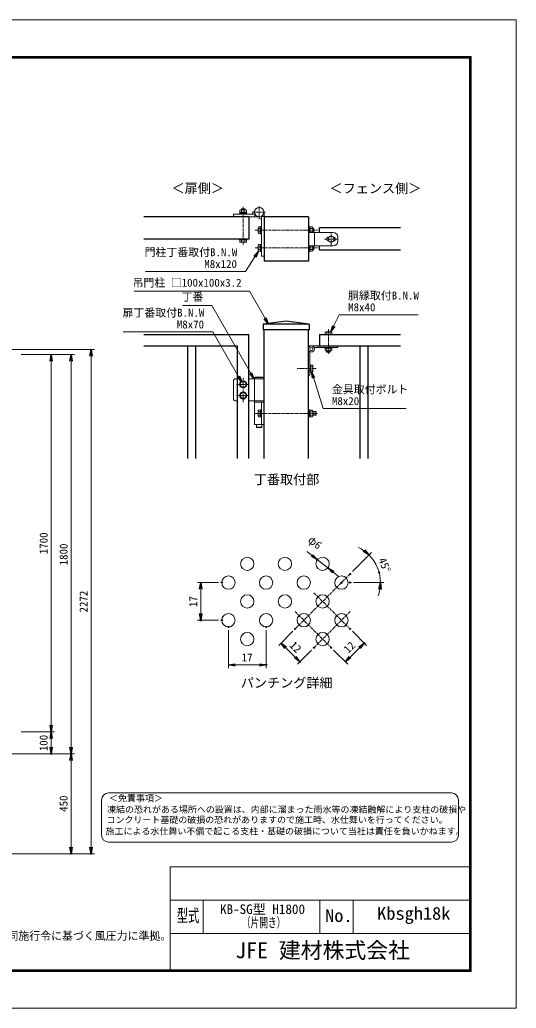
# Model space of a CAD drawing. Units: millimetres, scale not verified, with parts at other scales. Extents: x -3151 to 3149, y -2225 to 2230.
# Drawn here: x 912 to 3149, y -2225 to 2230 of the extents above; entities that cross this region are included whole.
import ezdxf
from ezdxf.enums import TextEntityAlignment as Align

# ---------------------------------------------------------------- set-up
doc = ezdxf.new("R2010")
doc.units = ezdxf.units.MM
doc.header["$LTSCALE"] = 10
doc.header["$PDMODE"] = 32
doc.header["$PDSIZE"] = 5
doc.linetypes.add('USER2', pattern=[2, 1.25, -0.25, 0.25, -0.25])
for name, color, linetype, lineweight in [('0-0_D-BMK', 2, 'USER2', 13), ('0-1_D-STR1', 1, 'Continuous', 25), ('0-3_D-STR3', 3, 'Continuous', 13), ('0-5_D-STR-DIM', 7, 'Continuous', 13), ('0-6_0', 7, 'Continuous', 25), ('0-7_DEFPOINTS', 8, 'Continuous', 25), ('0-A_D-TTL-TXT', 7, 'Continuous', 13), ('0-B_D-STR-TXT', 7, 'Continuous', 13), ('0-C_D-TTL', 7, 'Continuous', 13), ('0-D_D-STR2', 7, 'Continuous', 13)]:
    doc.layers.add(name, color=color, linetype=linetype, lineweight=lineweight)
doc.styles.add('ＭＳ ゴシック', font='')
doc.styles.get('ＭＳ ゴシック').set_extended_font_data('MS Gothic')

# ---------------------------------------------------------------- blocks, each defined once
blk = doc.blocks.new('_OPEN')
at = {"layer": '0-6_0'}
blk.add_line((0, 0), (-10, 0), dxfattribs=at)
blk.add_lwpolyline([(-10, 1.667), (0, 0), (-10, -1.667)], dxfattribs=at)

msp = doc.modelspace()

# ---------------------------------------------------------------- linework, layer by layer
at = {"layer": '0-0_D-BMK'}
for p, q in [((1918.87, 1216.29), (1918.87, 1385.96)), ((1991.27, 1332.78), (1991.27, 1392.78)), ((1961.27, 1362.78), (2021.27, 1362.78)), ((1973.01, 1281.18), (2254.27, 1281.18)), ((2314.87, 1211.18), (2314.87, 1271.18)), ((2284.87, 1241.18), (2344.87, 1241.18)), ((1973.01, 1201.18), (2254.27, 1201.18)), ((2302.87, 835.74), (2302.87, 724)), ((2247.31, 657.5), (2162.9, 657.5)), ((1888.87, 586.5), (1948.87, 586.5)), ((1918.87, 506.5), (1918.87, 616.5)), ((1888.87, 536.5), (1948.87, 536.5)), ((1973.01, 455.5), (2254.27, 455.5)), ((2153.17, -515.78), (2400.66, -268.29)), ((2238.02, -353.15), (2400.66, -515.78)), ((2153.17, -438), (2315.81, -600.63)), ((2238.02, -600.63), (2400.66, -438))]:
    msp.add_line(p, q, dxfattribs=at)
at = {"layer": '0-1_D-STR1'}
for p, q in [((1944.87, 1341.18), (1471.61, 1341.18)), ((1944.87, 1341.18), (1944.87, 1241.18)), ((2212.87, 1341.18), (2212.87, 1141.18)), ((2628.57, 1291.18), (2262.87, 1291.18)), ((2262.87, 1271.18), (2262.87, 1291.18)), ((1944.87, 1241.18), (1471.61, 1241.18)), ((2262.87, 1191.18), (2262.87, 1211.18)), ((2628.57, 1191.18), (2262.87, 1191.18)), ((2212.87, 1141.18), (2012.87, 1141.18)), ((2112.87, 871.5), (2008.87, 857.5)), ((2216.87, 857.5), (2008.87, 857.5)), ((2008.87, 857.5), (2008.87, 831.5)), ((2216.87, 857.5), (2112.87, 871.5)), ((2216.87, 857.5), (2216.87, 831.5)), ((1471.61, 811.5), (1944.87, 811.5)), ((1944.87, 252.92), (1944.87, 811.5)), ((2216.87, 831.5), (2008.87, 831.5)), ((2012.87, 252.92), (2012.87, 831.5)), ((2212.87, 252.92), (2212.87, 831.5)), ((2262.87, 811.5), (2628.57, 811.5)), ((2262.87, 811.5), (2262.87, 759.5)), ((1471.61, 759.5), (1892.87, 759.5)), ((1669.27, 252.92), (1669.27, 759.5)), ((1705.27, 252.92), (1705.27, 759.5)), ((1892.87, 252.92), (1892.87, 759.5)), ((2250.87, 759.5), (2331.87, 759.5)), ((2262.87, 759.5), (2628.57, 759.5)), ((2444.87, 759.5), (2444.87, 252.92)), ((2480.87, 759.5), (2480.87, 252.92))]:
    msp.add_line(p, q, dxfattribs=at)
msp.add_lwpolyline([(2212.87, 1341.18), (2012.87, 1341.18), (2012.87, 1141.18)], dxfattribs=at)
at = {"layer": '0-3_D-STR3'}
for p, q in [((1874.87, 1353.18), (1971.92, 1353.18)), ((1874.87, 1341.18), (1874.87, 1353.18)), ((1991.27, 1341.18), (1874.87, 1341.18)), ((1902.87, 1356.38), (1902.87, 1353.18)), ((1902.87, 1356.38), (1934.87, 1356.38)), ((1903.47, 1356.38), (1903.47, 1360.38)), ((1903.47, 1360.38), (1934.27, 1360.38)), ((1903.87, 1360.38), (1903.87, 1371.98)), ((1907.31, 1373.38), (1930.4, 1373.38)), ((1912.27, 1377.98), (1910.87, 1376.58)), ((1910.87, 1376.58), (1926.87, 1376.58)), ((1910.87, 1373.38), (1910.87, 1376.58)), ((1911.37, 1360.38), (1911.37, 1371.98)), ((1912.27, 1377.98), (1925.47, 1377.98)), ((1912.27, 1373.38), (1912.27, 1377.98)), ((1926.87, 1376.58), (1925.47, 1377.98)), ((1925.47, 1373.38), (1925.47, 1377.98)), ((1926.37, 1360.38), (1926.37, 1371.98)), ((1926.87, 1373.38), (1926.87, 1376.58)), ((1933.87, 1360.38), (1933.87, 1371.98)), ((1934.27, 1360.38), (1934.27, 1356.38)), ((1934.87, 1356.38), (1934.87, 1353.18)), ((1971.92, 1353.18), (1971.92, 1341.18)), ((2000.87, 1343.44), (2000.87, 1164.38)), ((2012.87, 1343.44), (2000.87, 1343.44)), ((1986.67, 1292.64), (1986.67, 1269.58)), ((1988.07, 1296.18), (1997.67, 1296.18)), ((1997.67, 1297.18), (2000.87, 1297.18)), ((1997.67, 1265.18), (1997.67, 1297.18)), ((2216.07, 1297.18), (2212.87, 1297.18)), ((2216.07, 1272.48), (2216.07, 1297.18)), ((2220.07, 1296.58), (2216.07, 1296.58)), ((2220.07, 1273.57), (2220.07, 1296.58)), ((2220.07, 1296.18), (2231.67, 1296.18)), ((2233.07, 1273.44), (2233.07, 1292.72)), ((1988.07, 1288.68), (1997.67, 1288.68)), ((1988.07, 1273.68), (1997.67, 1273.68)), ((1988.07, 1266.18), (1997.67, 1266.18)), ((1997.67, 1265.18), (2000.87, 1265.18)), ((2324.87, 1271.18), (2212.87, 1271.18)), ((2212.87, 1271.18), (2212.87, 1211.18)), ((2220.07, 1288.68), (2231.67, 1288.68)), ((2220.07, 1273.68), (2220.69, 1273.68)), ((2233.07, 1289.18), (2236.27, 1289.18)), ((2233.07, 1287.78), (2237.67, 1287.78)), ((2233.07, 1274.58), (2237.67, 1274.58)), ((2234.13, 1273.18), (2236.27, 1273.18)), ((2236.27, 1289.18), (2237.67, 1287.78)), ((2236.27, 1273.18), (2236.27, 1289.18)), ((2237.67, 1274.58), (2236.27, 1273.18)), ((2237.67, 1274.58), (2237.67, 1287.78)), ((2239.67, 1211.18), (2239.67, 1271.18)), ((2314.87, 1256.18), (2301.87, 1248.68)), ((2301.87, 1233.69), (2301.87, 1248.68)), ((2304.48, 1250.18), (2303.87, 1250.18)), ((2314.87, 1256.18), (2327.87, 1248.68)), ((2325.87, 1250.18), (2325.26, 1250.18)), ((2327.87, 1233.69), (2327.87, 1248.68)), ((2344.87, 1251.18), (2344.87, 1231.18)), ((1902.87, 1241.18), (1902.87, 1237.98)), ((1902.87, 1241.18), (1934.87, 1241.18)), ((1902.87, 1237.98), (1934.87, 1237.98)), ((1903.87, 1228.14), (1903.87, 1237.98)), ((1905.87, 1226.98), (1903.87, 1228.14)), ((1905.87, 1226.98), (1931.87, 1226.98)), ((1911.38, 1228.14), (1911.38, 1237.98)), ((1926.36, 1228.14), (1926.36, 1237.98)), ((1931.87, 1226.98), (1933.87, 1228.14)), ((1933.87, 1228.14), (1933.87, 1237.98)), ((1934.87, 1241.18), (1934.87, 1237.98)), ((1986.67, 1212.64), (1986.67, 1189.58)), ((1988.07, 1216.18), (1997.67, 1216.18)), ((1988.07, 1208.68), (1997.67, 1208.68)), ((1997.67, 1217.18), (2000.87, 1217.18)), ((1997.67, 1185.18), (1997.67, 1217.18)), ((2324.87, 1211.18), (2212.87, 1211.18)), ((2216.07, 1185.18), (2216.07, 1209.89)), ((2220.07, 1185.78), (2220.07, 1208.8)), ((2220.07, 1208.68), (2220.69, 1208.68)), ((2233.07, 1209.18), (2236.27, 1209.18)), ((2233.07, 1189.63), (2233.07, 1208.93)), ((2233.07, 1207.78), (2237.67, 1207.78)), ((2236.27, 1209.18), (2237.67, 1207.78)), ((2236.27, 1193.18), (2236.27, 1209.18)), ((2237.67, 1194.58), (2237.67, 1207.78)), ((2314.87, 1226.18), (2301.87, 1233.69)), ((2304.48, 1232.18), (2303.87, 1232.18)), ((2314.87, 1226.18), (2327.87, 1233.69)), ((1988.07, 1193.68), (1997.67, 1193.68)), ((1988.07, 1186.18), (1997.67, 1186.18)), ((1997.67, 1185.18), (2000.87, 1185.18)), ((2216.07, 1185.18), (2212.87, 1185.18)), ((2216.07, 1185.78), (2220.07, 1185.78)), ((2220.07, 1193.68), (2231.67, 1193.68)), ((2220.07, 1186.18), (2231.67, 1186.18)), ((2233.07, 1194.58), (2237.67, 1194.58)), ((2233.07, 1193.18), (2236.27, 1193.18)), ((2237.67, 1194.58), (2236.27, 1193.18)), ((2287.87, 821.1), (2287.87, 811.5)), ((2287.87, 811.5), (2317.87, 811.5)), ((2291.42, 822.5), (2314.47, 822.5)), ((2295.37, 821.1), (2295.37, 811.5)), ((2310.37, 821.1), (2310.37, 811.5)), ((2317.87, 821.1), (2317.87, 811.5)), ((2344.87, 759.5), (2212.87, 759.5)), ((2212.87, 627.3), (2212.87, 759.5)), ((2294.87, 759.5), (2310.87, 759.5)), ((2344.87, 753.1), (2344.87, 759.5)), ((2219.27, 627.5), (2219.27, 734.67)), ((2344.87, 753.1), (2237.7, 753.1)), ((2286.87, 749.9), (2286.87, 753.1)), ((2286.87, 749.9), (2318.87, 749.9)), ((2287.87, 749.9), (2287.87, 738.3)), ((2291.31, 736.9), (2314.4, 736.9)), ((2294.87, 736.9), (2294.87, 732.9)), ((2294.87, 732.9), (2310.87, 732.9)), ((2296.27, 731.5), (2294.87, 732.9)), ((2295.37, 749.9), (2295.37, 738.3)), ((2296.27, 736.9), (2296.27, 731.5)), ((2296.27, 731.5), (2309.47, 731.5)), ((2309.47, 736.9), (2309.47, 731.5)), ((2310.87, 732.9), (2309.47, 731.5)), ((2310.37, 749.9), (2310.37, 738.3)), ((2310.87, 736.9), (2310.87, 732.9)), ((2317.87, 749.9), (2317.87, 738.3)), ((2318.87, 749.9), (2318.87, 753.1)), ((2219.27, 673.5), (2222.47, 673.5)), ((2222.47, 673.5), (2222.47, 641.5)), ((2232.32, 672.5), (2222.47, 672.5)), ((2233.47, 670.5), (2232.32, 672.5)), ((2233.47, 670.5), (2233.47, 644.5)), ((2219.27, 627.5), (2212.87, 627.5)), ((2219.27, 641.5), (2222.47, 641.5)), ((2232.32, 664.99), (2222.47, 664.99)), ((2232.32, 650), (2222.47, 650)), ((2232.32, 642.5), (2222.47, 642.5)), ((2233.47, 644.5), (2232.32, 642.5)), ((1874.87, 521.5), (1874.87, 601.5)), ((1884.87, 611.5), (1892.87, 611.5)), ((1918.87, 601.5), (1905.87, 593.99)), ((1905.87, 579), (1905.87, 593.99)), ((1918.87, 601.5), (1931.87, 593.99)), ((1931.87, 579), (1931.87, 593.99)), ((1944.87, 611.5), (2012.87, 611.5)), ((1969.67, 511.5), (1969.67, 611.5)), ((1973.27, 619.5), (1971.27, 617.5)), ((2009.27, 619.5), (1973.27, 619.5)), ((2009.27, 619.5), (2011.27, 617.5)), ((2011.27, 617.5), (2011.27, 611.5)), ((2012.87, 511.5), (2012.87, 611.5)), ((1918.87, 571.5), (1905.87, 579)), ((1918.87, 551.5), (1905.87, 543.99)), ((1905.87, 529), (1905.87, 543.99)), ((1918.87, 571.5), (1931.87, 579)), ((1918.87, 551.5), (1931.87, 543.99)), ((1931.87, 529), (1931.87, 543.99)), ((1892.87, 511.5), (1884.87, 511.5)), ((1918.87, 521.5), (1905.87, 529)), ((1918.87, 521.5), (1931.87, 529)), ((2012.87, 511.5), (1944.87, 511.5)), ((1969.67, 405.5), (1969.67, 505.5)), ((2012.87, 505.5), (1969.67, 505.5)), ((1970.27, 505.5), (1970.27, 511.5)), ((2000.87, 405.5), (2000.87, 505.5)), ((2012.27, 505.5), (2012.27, 511.5)), ((2012.87, 405.5), (2012.87, 505.5)), ((1986.67, 468.5), (1987.82, 470.5)), ((1986.67, 468.5), (1986.67, 442.5)), ((1987.82, 470.5), (1997.67, 470.5)), ((1987.82, 462.99), (1997.67, 462.99)), ((1987.82, 448), (1997.67, 448)), ((1997.67, 471.5), (1997.67, 439.5)), ((2000.87, 471.5), (1997.67, 471.5)), ((2212.87, 471.5), (2212.87, 439.5)), ((2216.07, 471.5), (2212.87, 471.5)), ((2216.07, 471.5), (2216.07, 439.5)), ((2216.07, 470.9), (2220.07, 470.9)), ((2220.07, 470.9), (2220.07, 440.1)), ((2220.07, 470.5), (2231.67, 470.5)), ((2220.07, 463), (2231.67, 463)), ((2220.07, 448), (2231.67, 448)), ((2233.07, 467.05), (2233.07, 443.96)), ((2233.07, 463.5), (2246.27, 463.5)), ((2233.07, 462.1), (2247.67, 462.1)), ((2233.07, 448.9), (2247.67, 448.9)), ((2233.07, 447.5), (2246.27, 447.5)), ((2246.27, 447.5), (2247.67, 448.9)), ((2247.67, 462.1), (2247.67, 448.9)), ((1969.67, 405.5), (2012.87, 405.5)), ((1979.27, 405.5), (1979.27, 393.5)), ((1986.67, 442.5), (1987.82, 440.5)), ((1987.82, 440.5), (1997.67, 440.5)), ((2000.87, 439.5), (1997.67, 439.5)), ((2216.07, 439.5), (2212.87, 439.5)), ((2220.07, 440.1), (2216.07, 440.1)), ((2220.07, 440.5), (2231.67, 440.5)), ((2001.27, 391.5), (2003.27, 393.5))]:
    msp.add_line(p, q, dxfattribs=at)
for points in [[(2012.87, 1362.78), (2012.87, 1164.38), (2000.87, 1164.38)], [(2011.27, 617.5), (1971.27, 617.5), (1971.27, 611.5)], [(2247.67, 462.1), (2246.27, 463.5), (2246.27, 447.5)], [(2003.27, 405.5), (2003.27, 393.5), (1979.27, 393.5)], [(2001.27, 391.5), (1981.27, 391.5), (1979.27, 393.5)]]:
    msp.add_lwpolyline(points, dxfattribs=at)
for centre, radius in [((1991.27, 1362.78), 21.6), ((2314.87, 1241.18), 13), ((2226.27, 746.1), 13.4), ((2226.27, 746.1), 7), ((1918.87, 586.5), 16), ((1918.87, 586.5), 13), ((1918.87, 536.5), 16), ((1918.87, 536.5), 13)]:
    msp.add_circle(centre, radius, dxfattribs=at)
for centre, radius, start, end in [((1907.62, 1367.7), 5.7, 48.83491, 131.16509), ((1918.87, 1352.6), 20.79, 68.85295, 111.14705), ((1930.12, 1367.69), 5.7, 48.86505, 131.13495), ((1971.92, 1353.18), 12, 100.26018, 180), ((2000.87, 1343.44), 12, 190.26018, 270), ((1992.38, 1292.43), 5.71, 138.95661, 221.04339), ((2227.38, 1292.43), 5.7, 318.86505, 41.13495), ((1992.35, 1269.93), 5.69, 138.76361, 221.23639), ((2007.46, 1281.18), 20.79, 158.85295, 201.14705), ((2226.27, 1242.76), 31.43, 64.76136, 115.23864), ((2212.28, 1281.18), 20.79, 338.85295, 21.14705), ((2303.87, 1241.18), 9, 90, 270), ((2324.87, 1251.18), 20, 0, 90), ((2325.87, 1241.18), 9, 266.33207, 90), ((1907.62, 1233.66), 6.68, 235.79454, 304.20546), ((1918.87, 1251.88), 24.9, 252.48215, 287.51785), ((1930.12, 1233.66), 6.68, 235.79454, 304.20546), ((1992.38, 1212.43), 5.71, 138.95661, 221.04339), ((2007.46, 1201.18), 20.79, 158.85295, 201.14705), ((2226.27, 1239.61), 31.43, 244.76136, 295.23864), ((2212.28, 1201.18), 20.79, 338.85295, 21.14705), ((2324.87, 1231.18), 20, 270, 0), ((1992.35, 1189.93), 5.69, 138.76361, 221.23639), ((2227.38, 1189.93), 5.7, 318.83491, 41.16509), ((2291.62, 816.82), 5.69, 48.76361, 131.23639), ((2302.87, 801.71), 20.79, 68.85295, 111.14705), ((2314.12, 816.82), 5.69, 48.76361, 131.23639), ((2291.62, 742.59), 5.7, 228.83491, 311.16509), ((2302.87, 757.69), 20.79, 248.85295, 291.14705), ((2314.12, 742.59), 5.7, 228.86505, 311.13495), ((2226.79, 668.75), 6.68, 325.79454, 34.20546), ((2208.57, 657.5), 24.9, 342.48215, 17.51785), ((2226.79, 646.25), 6.68, 325.79454, 34.20546), ((1884.87, 601.5), 10, 90, 180), ((1884.87, 521.5), 10, 180, 270), ((1993.35, 466.75), 6.68, 145.79454, 214.20546), ((2011.57, 455.5), 24.9, 162.48215, 197.51785), ((1993.35, 444.25), 6.68, 145.79454, 214.20546), ((2227.38, 466.75), 5.7, 318.83491, 41.16509), ((2212.28, 455.5), 20.79, 338.85295, 21.14705), ((2227.38, 444.25), 5.7, 318.86505, 41.13495)]:
    msp.add_arc(centre, radius, start, end, dxfattribs=at)
at = {"layer": '0-5_D-STR-DIM'}
for p, q in [((43.26, 743.05), (1248.61, 743.05)), ((918.61, 721.05), (1158.61, 721.05)), ((918.61, 721.05), (1068.61, 721.05)), ((1233.61, 713.05), (1233.61, -1498.95)), ((1053.61, 691.05), (1053.61, -948.95)), ((1143.61, 691.05), (1143.61, -1048.95)), ((2229.82, -185.15), (2206.28, -166.56)), ((2411.27, -257.69), (2496.85, -172.1)), ((2300.46, -240.92), (2253.37, -203.74)), ((2324.01, -259.51), (2347.55, -278.1)), ((1807.65, -307.18), (1712.65, -307.18)), ((2416.13, -307.18), (2552.81, -307.18)), ((1727.65, -337.18), (1727.65, -446.89)), ((1807.65, -476.89), (1712.65, -476.89)), ((1852.65, -521.89), (1852.65, -693.33)), ((2022.36, -521.89), (2022.36, -693.33)), ((2142.56, -526.39), (2078.92, -590.03)), ((2411.27, -526.39), (2474.9, -590.03)), ((2110.74, -600.63), (2153.17, -643.06)), ((2227.42, -611.24), (2163.78, -674.88)), ((2326.41, -611.24), (2390.05, -674.88)), ((2400.66, -643.06), (2443.08, -600.63)), ((1882.65, -678.33), (1992.36, -678.33)), ((918.61, -978.95), (1068.61, -978.95)), ((918.61, -978.95), (1068.61, -978.95)), ((1053.61, -1008.95), (1053.61, -1048.95)), ((293.26, -1078.95), (1158.61, -1078.95)), ((293.26, -1078.95), (1158.61, -1078.95)), ((293.26, -1078.95), (1068.61, -1078.95)), ((1143.61, -1108.95), (1143.61, -1498.95)), ((93.26, -1528.95), (1248.61, -1528.95)), ((93.26, -1528.95), (1158.61, -1528.95))]:
    msp.add_line(p, q, dxfattribs=at)
for start, end in [(54.77597, 64.55194), (0, 45), (340.44806, 350.22403)]:
    msp.add_arc((2361.77, -307.18), 176.04, start, end, dxfattribs=at)
at = {"layer": '0-7_DEFPOINTS'}
for p in [(2253.37, -203.74), (2300.46, -240.92), (2400.66, -268.29), (2531.81, -261.62), (1822.65, -307.18), (2361.77, -307.18), (2401.13, -307.18), (1727.65, -476.89), (1822.65, -476.89), (1852.65, -506.89), (2022.36, -506.89), (2153.17, -515.78), (2400.66, -515.78), (2464.3, -579.42), (2238.02, -600.63), (2315.81, -600.63), (2174.38, -664.27), (2022.36, -678.33), (1053.61, -978.95), (1053.61, -1078.95), (1143.61, -1078.95), (1143.61, -1528.95), (1233.61, -1528.95)]:
    msp.add_point(p, dxfattribs=at)
at = {"layer": '0-A_D-TTL-TXT', "color": 2}
for p, q in [((1280.48, -1286.89), (1280.48, -1444.85)), ((2857.33, -1255.29), (1312.07, -1255.29)), ((2888.92, -1444.85), (2888.92, -1286.89)), ((1312.07, -1476.45), (2857.33, -1476.45))]:
    msp.add_line(p, q, dxfattribs=at)
for centre, start, end in [((1312.07, -1286.89), 90, 180), ((2857.33, -1286.89), 0, 90), ((1312.07, -1444.85), 180, 270), ((2857.33, -1444.85), 270, 0)]:
    msp.add_arc(centre, 31.59, start, end, dxfattribs=at)
at = {"layer": '0-B_D-STR-TXT'}
for points in [[(1479.3, 1095.05), (1929.99, 1095.05), (1987, 1184.5)], [(1427.52, 1006.21), (1947.12, 1006.21), (2031.21, 860.57)], [(1644.92, 942.03), (1777.91, 942.03), (1966.72, 613.23)], [(2707.3, 900.18), (2351.98, 900.18), (2314.65, 824.29)], [(1377.5, 822.5), (1781.94, 822.5), (1911.4, 598.2)], [(2652.9, 477.13), (2278.92, 477.13), (2227.64, 643.22)]]:
    msp.add_lwpolyline(points, dxfattribs=at)
at = {"layer": '0-C_D-TTL'}
for p, q in [((1589.32, -1587.86), (1589.32, -2052.86)), ((1589.32, -1587.86), (2939.32, -1587.86)), ((1589.32, -1737.86), (2939.32, -1737.86)), ((1739.32, -1737.86), (1739.32, -1887.86)), ((2264.32, -1737.86), (2264.32, -1887.86)), ((2414.32, -1737.86), (2414.32, -1887.86)), ((1589.32, -1887.86), (2939.32, -1887.86))]:
    msp.add_line(p, q, dxfattribs=at)
at = {"layer": '0-C_D-TTL', "color": 2}
msp.add_lwpolyline([(-3150.68, 2229.64), (3149.32, 2229.64), (3149.32, -2225.36), (-3150.68, -2225.36)], close=True, dxfattribs=at)
at = {"layer": '0-C_D-TTL'}
for points in [[(-2948.18, 2064.64), (2946.82, 2064.64), (2946.82, -2060.36), (-2948.18, -2060.36)], [(-2946.3, 2062.77), (2944.95, 2062.77), (2944.95, -2058.48), (-2946.3, -2058.48)], [(-2944.43, 2060.89), (2943.07, 2060.89), (2943.07, -2056.61), (-2944.43, -2056.61)], [(-2942.55, 2059.02), (2941.2, 2059.02), (2941.2, -2054.73), (-2942.55, -2054.73)], [(-2940.68, 2057.14), (2939.32, 2057.14), (2939.32, -2052.86), (-2940.68, -2052.86)]]:
    msp.add_lwpolyline(points, close=True, dxfattribs=at)
at = {"layer": '0-D_D-STR2'}
for centre in [(1937.5, -222.33), (2107.21, -222.33), (2276.91, -222.33), (1852.65, -307.18), (2022.36, -307.18), (2192.06, -307.18), (2361.77, -307.18), (1937.5, -392.04), (2107.21, -392.04), (2276.91, -392.04), (1852.65, -476.89), (2022.36, -476.89), (2192.06, -476.89), (2361.77, -476.89), (1937.5, -561.74), (2276.91, -561.74)]:
    msp.add_circle(centre, 30, dxfattribs=at)

# ---------------------------------------------------------------- block references
at = {"layer": '0-5_D-STR-DIM', "xscale": 3, "yscale": 3}
for p, rotation in [((1053.61, 721.05), 90), ((1143.61, 721.05), 90), ((1233.61, 743.05), 90), ((2486.25, -182.7), 319.88799), ((2253.37, -203.74), 321.70665), ((2300.46, -240.92), 141.70665), ((1727.65, -307.18), 90), ((2537.81, -307.18), 85.11201), ((1727.65, -476.89), 270), ((2089.53, -579.42), 135), ((2464.3, -579.42), 45), ((2174.38, -664.27), 315), ((2379.45, -664.27), 225), ((1852.65, -678.33), 180), ((1053.61, -978.95), 270), ((1053.61, -978.95), 90), ((1053.61, -1078.95), 270), ((1143.61, -1078.95), 270), ((1143.61, -1078.95), 90), ((1143.61, -1528.95), 270), ((1233.61, -1528.95), 270)]:
    msp.add_blockref('_OPEN', p, dxfattribs=dict(at, rotation=rotation))
msp.add_blockref('_OPEN', (2022.36, -678.33), dxfattribs=at)
at = {"layer": '0-B_D-STR-TXT', "xscale": 3, "yscale": 3}
for p, rotation in [((1988.07, 1186.18), 57.49271), ((2032.21, 858.83), 300), ((2313.77, 822.5), 243.80897), ((1912.4, 596.47), 299.99189), ((1967.71, 611.5), 299.86645), ((2227.05, 645.13), 107.15942)]:
    msp.add_blockref('_OPEN', p, dxfattribs=dict(at, rotation=rotation))

# ---------------------------------------------------------------- texts
at = {"layer": '0-5_D-STR-DIM', "style": 'ＭＳ ゴシック'}
for s, rotation, p in [('1700', 90, (1048.55, -179.12)), ('1800', 90, (1138.55, -229.12)), ('φ6', 321.707, (2200.13, -129.76)), ('45°', 292.5, (2516.66, -207.88)), ('2272', 90, (1228.55, -441.49)), ('17', 90, (1722.59, -417.16)), ('12', 315, (2117.57, -600.3)), ('12', 45, (2400.33, -636.23)), ('100', 90, (1048.55, -1066.94)), ('450', 90, (1138.55, -1340.32))]:
    msp.add_text(s, height=36.07, rotation=rotation, dxfattribs=at).set_placement(p, align=Align.BOTTOM_LEFT)
msp.add_text('17', height=36.07, dxfattribs=at).set_placement((1912.38, -673.27), align=Align.BOTTOM_LEFT)
at = {"layer": '0-A_D-TTL-TXT', "style": 'ＭＳ ゴシック'}
for s, height, p in [('＜扉側＞', 43.33, (1595.92, 1435.67)), ('＜フェンス側＞', 43.33, (2308.2, 1435.33)), ('丁番取付部', 43.33, (1966.68, 123.16)), ('パンチング詳細', 43.33, (1908.2, -793.36)), ('＜免責事項＞ \u3000\u3000', 28.89, (1314.42, -1302.17)), ('凍結の恐れがある場所への設置は、内部に溜まった雨水等の凍結融解により支柱の破損や', 28.89, (1305.87, -1353.03)), ('コンクリート基礎の破損の恐れがありますので施工時、水仕舞いを行ってください。', 28.89, (1303.27, -1399.42)), ('施工による水仕舞い不備で起こる支柱・基礎の破損について当社は責任を負いかねます。 ', 28.89, (1298.86, -1450.91)), ('KB-SG型 H1800', 43.33, (1814.47, -1813.68)), ('（設計条件）風荷重：昭和57年改正 建築基準法・同施行令に基づく風圧力に準拠。', 36.07, (-250.01, -1928.06)), ('JFE 建材株式会社', 72.14, (1883.61, -2021.74))]:
    msp.add_text(s, height=height, dxfattribs=at).set_placement(p, align=Align.BOTTOM_LEFT)
for s, height, width, p in [('型式', 57.73, 0.65, (1619.52, -1853.96)), ('No.', 57.7, 1.05, (2288.32, -1853.96)), ('Kbsgh18k', 57.7, 1.05, (2522.82, -1843.96)), ('（片開き）', 43.33, 0.65, (1912.57, -1873.68))]:
    msp.add_text(s, height=height, dxfattribs=dict(at, width=width)).set_placement(p, align=Align.BOTTOM_LEFT)
at = {"layer": '0-B_D-STR-TXT', "style": 'ＭＳ ゴシック'}
for s, p in [('門柱丁番取付B.N.W', (1474.54, 1153.01)), ('M8x120', (1743.7, 1100.11)), ('吊門柱 □100x100x3.2', (1420.48, 1015.65)), ('丁番', (1641.3, 951.66)), ('胴縁取付B.N.W', (2391.31, 958.05)), ('M8x40', (2392.07, 905.24)), ('扉丁番取付B.N.W', (1375.22, 880.51)), ('M8x70', (1620.02, 827.56)), ('金具取付ボルト', (2318.83, 534.83)), ('M8x20', (2319.02, 482.19))]:
    msp.add_text(s, height=36.07, dxfattribs=at).set_placement(p, align=Align.BOTTOM_LEFT)

doc.saveas('drawing.dxf')
